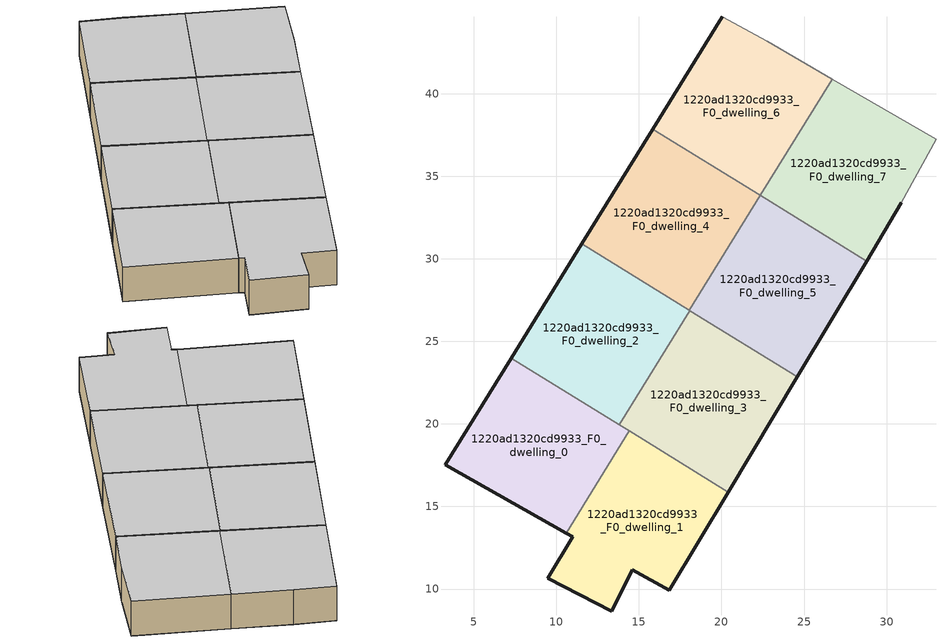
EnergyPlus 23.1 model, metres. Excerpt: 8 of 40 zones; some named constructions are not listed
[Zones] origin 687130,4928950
1220ad1320cd9933_F0_dwelling_0
 floor ground (EU_floor_Construction): 10.6,13.38 14.43,19.57 7.28,23.99 3.29,17.53 z0
 wall outside (EU_wall_Construction): 10.6,13.38 3.29,17.53 7.28,23.99 z0:3
 wall to 1220ad1320cd9933_F0_dwelling_1 (EU_wall_Construction): 14.43,19.57 10.6,13.38 z0:3
 wall to 1220ad1320cd9933_F0_dwelling_2 (EU_wall_Construction): 7.28,23.99 13.82,19.95 z0:3
 wall to 1220ad1320cd9933_F0_dwelling_3 (EU_wall_Construction): 13.82,19.95 14.42,19.57 z0:3
 ceiling to 1220ad1320cd9933_F1_dwelling_0 (EU_floor_Construction): 14.43,19.57 10.6,13.38 3.29,17.53 7.28,23.99 z3
1220ad1320cd9933_F0_dwelling_1
 floor ground (EU_floor_Construction): 16.85,9.92 20.41,15.88 14.43,19.57 10.6,13.38 10.99,13.17 9.49,10.67 13.36,8.67 14.59,11.16 z0
 wall outside (EU_wall_Construction): 20.41,15.88 16.85,9.92 14.59,11.16 13.36,8.67 9.49,10.67 10.99,13.17 10.6,13.38 z0:3
 wall to 1220ad1320cd9933_F0_dwelling_3 (EU_wall_Construction): 14.43,19.57 20.41,15.88 z0:3
 ceiling to 1220ad1320cd9933_F1_dwelling_1 (EU_floor_Construction): 20.41,15.88 16.85,9.92 14.59,11.16 13.36,8.67 9.49,10.67 10.99,13.17 10.6,13.38 14.43,19.57 z3
1220ad1320cd9933_F0_dwelling_2
 floor ground (EU_floor_Construction): 13.82,19.95 18.09,26.86 11.55,30.9 7.28,23.99 z0
 wall outside (EU_wall_Construction): 7.28,23.99 11.55,30.9 z0:3
 wall to 1220ad1320cd9933_F0_dwelling_3 (EU_wall_Construction): 18.09,26.86 13.82,19.95 z0:3
 wall to 1220ad1320cd9933_F0_dwelling_4 (EU_wall_Construction): 11.55,30.9 18.04,26.89 z0:3
 wall to 1220ad1320cd9933_F0_dwelling_5 (EU_wall_Construction): 18.04,26.89 18.09,26.86 z0:3
 ceiling to 1220ad1320cd9933_F1_dwelling_2 (EU_floor_Construction): 18.09,26.86 13.82,19.95 7.28,23.99 11.55,30.9 z3
1220ad1320cd9933_F0_dwelling_3
 floor ground (EU_floor_Construction): 20.41,15.88 24.58,22.84 18.09,26.86 13.82,19.95 z0
 wall outside (EU_wall_Construction): 24.58,22.84 20.41,15.88 z0:3
 wall to 1220ad1320cd9933_F0_dwelling_5 (EU_wall_Construction): 18.09,26.86 24.58,22.84 z0:3
 ceiling to 1220ad1320cd9933_F1_dwelling_3 (EU_floor_Construction): 24.58,22.84 20.41,15.88 13.82,19.95 18.09,26.86 z3
1220ad1320cd9933_F0_dwelling_4
 floor ground (EU_floor_Construction): 18.04,26.89 22.34,33.85 15.85,37.86 11.55,30.9 z0
 wall outside (EU_wall_Construction): 11.55,30.9 15.85,37.86 z0:3
 wall to 1220ad1320cd9933_F0_dwelling_5 (EU_wall_Construction): 22.34,33.85 18.04,26.89 z0:3
 wall to 1220ad1320cd9933_F0_dwelling_6 (EU_wall_Construction): 15.85,37.86 22.34,33.85 z0:3
 ceiling to 1220ad1320cd9933_F1_dwelling_4 (EU_floor_Construction): 22.34,33.85 18.04,26.89 11.55,30.9 15.85,37.86 z3
1220ad1320cd9933_F0_dwelling_5
 floor ground (EU_floor_Construction): 24.58,22.84 28.79,29.87 22.34,33.85 18.04,26.89 z0
 wall outside (EU_wall_Construction): 28.79,29.87 24.58,22.84 z0:3
 wall to 1220ad1320cd9933_F0_dwelling_7 (EU_wall_Construction): 22.36,33.84 28.79,29.87 z0:3
 wall to 1220ad1320cd9933_F0_dwelling_6 (EU_wall_Construction): 22.34,33.85 22.36,33.84 z0:3
 ceiling to 1220ad1320cd9933_F1_dwelling_5 (EU_floor_Construction): 28.79,29.87 24.58,22.84 18.04,26.89 22.34,33.85 z3
1220ad1320cd9933_F0_dwelling_6
 floor ground (EU_floor_Construction): 22.36,33.84 26.72,40.88 22.79,43.17 20.05,44.65 15.85,37.86 z0
 wall outside (EU_wall_Construction): 15.85,37.86 20.05,44.65 z0:3
 wall adiabatic (EU_wall_Construction): 20.05,44.65 22.79,43.17 26.72,40.88 z0:3
 wall to 1220ad1320cd9933_F0_dwelling_7 (EU_wall_Construction): 26.72,40.88 22.36,33.84 z0:3
 ceiling to 1220ad1320cd9933_F1_dwelling_6 (EU_floor_Construction): 26.72,40.88 22.36,33.84 15.85,37.86 20.05,44.65 22.79,43.17 z3
1220ad1320cd9933_F0_dwelling_7
 floor ground (EU_floor_Construction): 30.9,33.39 32.99,37.24 26.72,40.88 22.36,33.84 28.79,29.87 z0
 wall outside (EU_wall_Construction): 30.9,33.39 28.79,29.87 z0:3
 wall adiabatic (EU_wall_Construction): 26.72,40.88 32.99,37.24 30.9,33.39 z0:3
 ceiling to 1220ad1320cd9933_F1_dwelling_7 (EU_floor_Construction): 32.99,37.24 30.9,33.39 28.79,29.87 22.36,33.84 26.72,40.88 z3
[HVACTEMPLATE:THERMOSTAT] Constant Heating Setpoint=20; Constant Cooling Setpoint=50
EU_HeatOnly_1220ad1320cd9933_F0_dwelling_0; EU_HeatOnly_1220ad1320cd9933_F0_dwelling_1; EU_HeatOnly_1220ad1320cd9933_F0_dwelling_2; EU_HeatOnly_1220ad1320cd9933_F0_dwelling_3; EU_HeatOnly_1220ad1320cd9933_F0_dwelling_4; EU_HeatOnly_1220ad1320cd9933_F0_dwelling_5; EU_HeatOnly_1220ad1320cd9933_F0_dwelling_6; EU_HeatOnly_1220ad1320cd9933_F0_dwelling_7; EU_HeatOnly_1220ad1320cd9933_F1_dwelling_0; EU_HeatOnly_1220ad1320cd9933_F1_dwelling_1; EU_HeatOnly_1220ad1320cd9933_F1_dwelling_2; EU_HeatOnly_1220ad1320cd9933_F1_dwelling_3; EU_HeatOnly_1220ad1320cd9933_F1_dwelling_4; EU_HeatOnly_1220ad1320cd9933_F1_dwelling_5; EU_HeatOnly_1220ad1320cd9933_F1_dwelling_6; EU_HeatOnly_1220ad1320cd9933_F1_dwelling_7; EU_HeatOnly_1220ad1320cd9933_F2_dwelling_0; EU_HeatOnly_1220ad1320cd9933_F2_dwelling_1; EU_HeatOnly_1220ad1320cd9933_F2_dwelling_2; EU_HeatOnly_1220ad1320cd9933_F2_dwelling_3; EU_HeatOnly_1220ad1320cd9933_F2_dwelling_4; EU_HeatOnly_1220ad1320cd9933_F2_dwelling_5; EU_HeatOnly_1220ad1320cd9933_F2_dwelling_6; EU_HeatOnly_1220ad1320cd9933_F2_dwelling_7; EU_HeatOnly_1220ad1320cd9933_F3_dwelling_0; EU_HeatOnly_1220ad1320cd9933_F3_dwelling_1; EU_HeatOnly_1220ad1320cd9933_F3_dwelling_2; EU_HeatOnly_1220ad1320cd9933_F3_dwelling_3; EU_HeatOnly_1220ad1320cd9933_F3_dwelling_4; EU_HeatOnly_1220ad1320cd9933_F3_dwelling_5; EU_HeatOnly_1220ad1320cd9933_F3_dwelling_6; EU_HeatOnly_1220ad1320cd9933_F3_dwelling_7; EU_HeatOnly_1220ad1320cd9933_F4_dwelling_0; EU_HeatOnly_1220ad1320cd9933_F4_dwelling_1; EU_HeatOnly_1220ad1320cd9933_F4_dwelling_2; EU_HeatOnly_1220ad1320cd9933_F4_dwelling_3; EU_HeatOnly_1220ad1320cd9933_F4_dwelling_4; EU_HeatOnly_1220ad1320cd9933_F4_dwelling_5; EU_HeatOnly_1220ad1320cd9933_F4_dwelling_6; EU_HeatOnly_1220ad1320cd9933_F4_dwelling_7
[SCHEDULE:CONSTANT]
Name | Hourly Value
EU_AlwaysOn | 1
EU_CoolingOff | 0
[SCHEDULE:FILE] Column Number=1; Rows to Skip at Top=0; Number of Hours of Data=8760; Column Separator=Comma; Interpolate to Timestep=No; Minutes per Item=60; Adjust Schedule for Daylight Savings=Yes
Name | File
EU_Step8_GainSchedule_1220ad1320cd9933_F0_dwelling_6_f000 | ../../schedules/1220ad1320cd9933/1220ad1320cd9933_F0_dwelling_6_f000_gain.csv
EU_Step8_GainSchedule_1220ad1320cd9933_F0_dwelling_7_f000 | ../../schedules/1220ad1320cd9933/1220ad1320cd9933_F0_dwelling_7_f000_gain.csv
EU_Step8_GainSchedule_1220ad1320cd9933_F1_dwelling_0_f000 | ../../schedules/1220ad1320cd9933/1220ad1320cd9933_F1_dwelling_0_f000_gain.csv
EU_Step8_GainSchedule_1220ad1320cd9933_F1_dwelling_1_f000 | ../../schedules/1220ad1320cd9933/1220ad1320cd9933_F1_dwelling_1_f000_gain.csv
EU_Step8_GainSchedule_1220ad1320cd9933_F1_dwelling_2_f000 | ../../schedules/1220ad1320cd9933/1220ad1320cd9933_F1_dwelling_2_f000_gain.csv
EU_Step8_GainSchedule_1220ad1320cd9933_F1_dwelling_3_f000 | ../../schedules/1220ad1320cd9933/1220ad1320cd9933_F1_dwelling_3_f000_gain.csv
EU_Step8_GainSchedule_1220ad1320cd9933_F1_dwelling_4_f000 | ../../schedules/1220ad1320cd9933/1220ad1320cd9933_F1_dwelling_4_f000_gain.csv
EU_Step8_GainSchedule_1220ad1320cd9933_F1_dwelling_5_f000 | ../../schedules/1220ad1320cd9933/1220ad1320cd9933_F1_dwelling_5_f000_gain.csv
EU_Step8_GainSchedule_1220ad1320cd9933_F1_dwelling_6_f000 | ../../schedules/1220ad1320cd9933/1220ad1320cd9933_F1_dwelling_6_f000_gain.csv
EU_Step8_GainSchedule_1220ad1320cd9933_F1_dwelling_7_f000 | ../../schedules/1220ad1320cd9933/1220ad1320cd9933_F1_dwelling_7_f000_gain.csv
EU_Step8_GainSchedule_1220ad1320cd9933_F2_dwelling_0_f000 | ../../schedules/1220ad1320cd9933/1220ad1320cd9933_F2_dwelling_0_f000_gain.csv
EU_Step8_GainSchedule_1220ad1320cd9933_F2_dwelling_1_f000 | ../../schedules/1220ad1320cd9933/1220ad1320cd9933_F2_dwelling_1_f000_gain.csv
EU_Step8_GainSchedule_1220ad1320cd9933_F2_dwelling_2_f000 | ../../schedules/1220ad1320cd9933/1220ad1320cd9933_F2_dwelling_2_f000_gain.csv
EU_Step8_GainSchedule_1220ad1320cd9933_F2_dwelling_3_f000 | ../../schedules/1220ad1320cd9933/1220ad1320cd9933_F2_dwelling_3_f000_gain.csv
EU_Step8_GainSchedule_1220ad1320cd9933_F2_dwelling_4_f000 | ../../schedules/1220ad1320cd9933/1220ad1320cd9933_F2_dwelling_4_f000_gain.csv
EU_Step8_GainSchedule_1220ad1320cd9933_F2_dwelling_5_f000 | ../../schedules/1220ad1320cd9933/1220ad1320cd9933_F2_dwelling_5_f000_gain.csv
EU_Step8_GainSchedule_1220ad1320cd9933_F2_dwelling_6_f000 | ../../schedules/1220ad1320cd9933/1220ad1320cd9933_F2_dwelling_6_f000_gain.csv
EU_Step8_GainSchedule_1220ad1320cd9933_F2_dwelling_7_f000 | ../../schedules/1220ad1320cd9933/1220ad1320cd9933_F2_dwelling_7_f000_gain.csv
EU_Step8_GainSchedule_1220ad1320cd9933_F3_dwelling_0_f000 | ../../schedules/1220ad1320cd9933/1220ad1320cd9933_F3_dwelling_0_f000_gain.csv
EU_Step8_GainSchedule_1220ad1320cd9933_F3_dwelling_1_f000 | ../../schedules/1220ad1320cd9933/1220ad1320cd9933_F3_dwelling_1_f000_gain.csv
EU_Step8_GainSchedule_1220ad1320cd9933_F3_dwelling_2_f000 | ../../schedules/1220ad1320cd9933/1220ad1320cd9933_F3_dwelling_2_f000_gain.csv
EU_Step8_GainSchedule_1220ad1320cd9933_F3_dwelling_3_f000 | ../../schedules/1220ad1320cd9933/1220ad1320cd9933_F3_dwelling_3_f000_gain.csv
EU_Step8_GainSchedule_1220ad1320cd9933_F3_dwelling_4_f000 | ../../schedules/1220ad1320cd9933/1220ad1320cd9933_F3_dwelling_4_f000_gain.csv
EU_Step8_GainSchedule_1220ad1320cd9933_F3_dwelling_5_f000 | ../../schedules/1220ad1320cd9933/1220ad1320cd9933_F3_dwelling_5_f000_gain.csv
EU_Step8_GainSchedule_1220ad1320cd9933_F3_dwelling_6_f000 | ../../schedules/1220ad1320cd9933/1220ad1320cd9933_F3_dwelling_6_f000_gain.csv
EU_Step8_GainSchedule_1220ad1320cd9933_F3_dwelling_7_f000 | ../../schedules/1220ad1320cd9933/1220ad1320cd9933_F3_dwelling_7_f000_gain.csv
EU_Step8_GainSchedule_1220ad1320cd9933_F4_dwelling_0_f000 | ../../schedules/1220ad1320cd9933/1220ad1320cd9933_F4_dwelling_0_f000_gain.csv
EU_Step8_GainSchedule_1220ad1320cd9933_F4_dwelling_1_f000 | ../../schedules/1220ad1320cd9933/1220ad1320cd9933_F4_dwelling_1_f000_gain.csv
EU_Step8_GainSchedule_1220ad1320cd9933_F4_dwelling_2_f000 | ../../schedules/1220ad1320cd9933/1220ad1320cd9933_F4_dwelling_2_f000_gain.csv
EU_Step8_GainSchedule_1220ad1320cd9933_F4_dwelling_3_f000 | ../../schedules/1220ad1320cd9933/1220ad1320cd9933_F4_dwelling_3_f000_gain.csv
EU_Step8_GainSchedule_1220ad1320cd9933_F4_dwelling_4_f000 | ../../schedules/1220ad1320cd9933/1220ad1320cd9933_F4_dwelling_4_f000_gain.csv
EU_Step8_GainSchedule_1220ad1320cd9933_F4_dwelling_5_f000 | ../../schedules/1220ad1320cd9933/1220ad1320cd9933_F4_dwelling_5_f000_gain.csv
EU_Step8_GainSchedule_1220ad1320cd9933_F4_dwelling_6_f000 | ../../schedules/1220ad1320cd9933/1220ad1320cd9933_F4_dwelling_6_f000_gain.csv
EU_Step8_GainSchedule_1220ad1320cd9933_F4_dwelling_7_f000 | ../../schedules/1220ad1320cd9933/1220ad1320cd9933_F4_dwelling_7_f000_gain.csv
